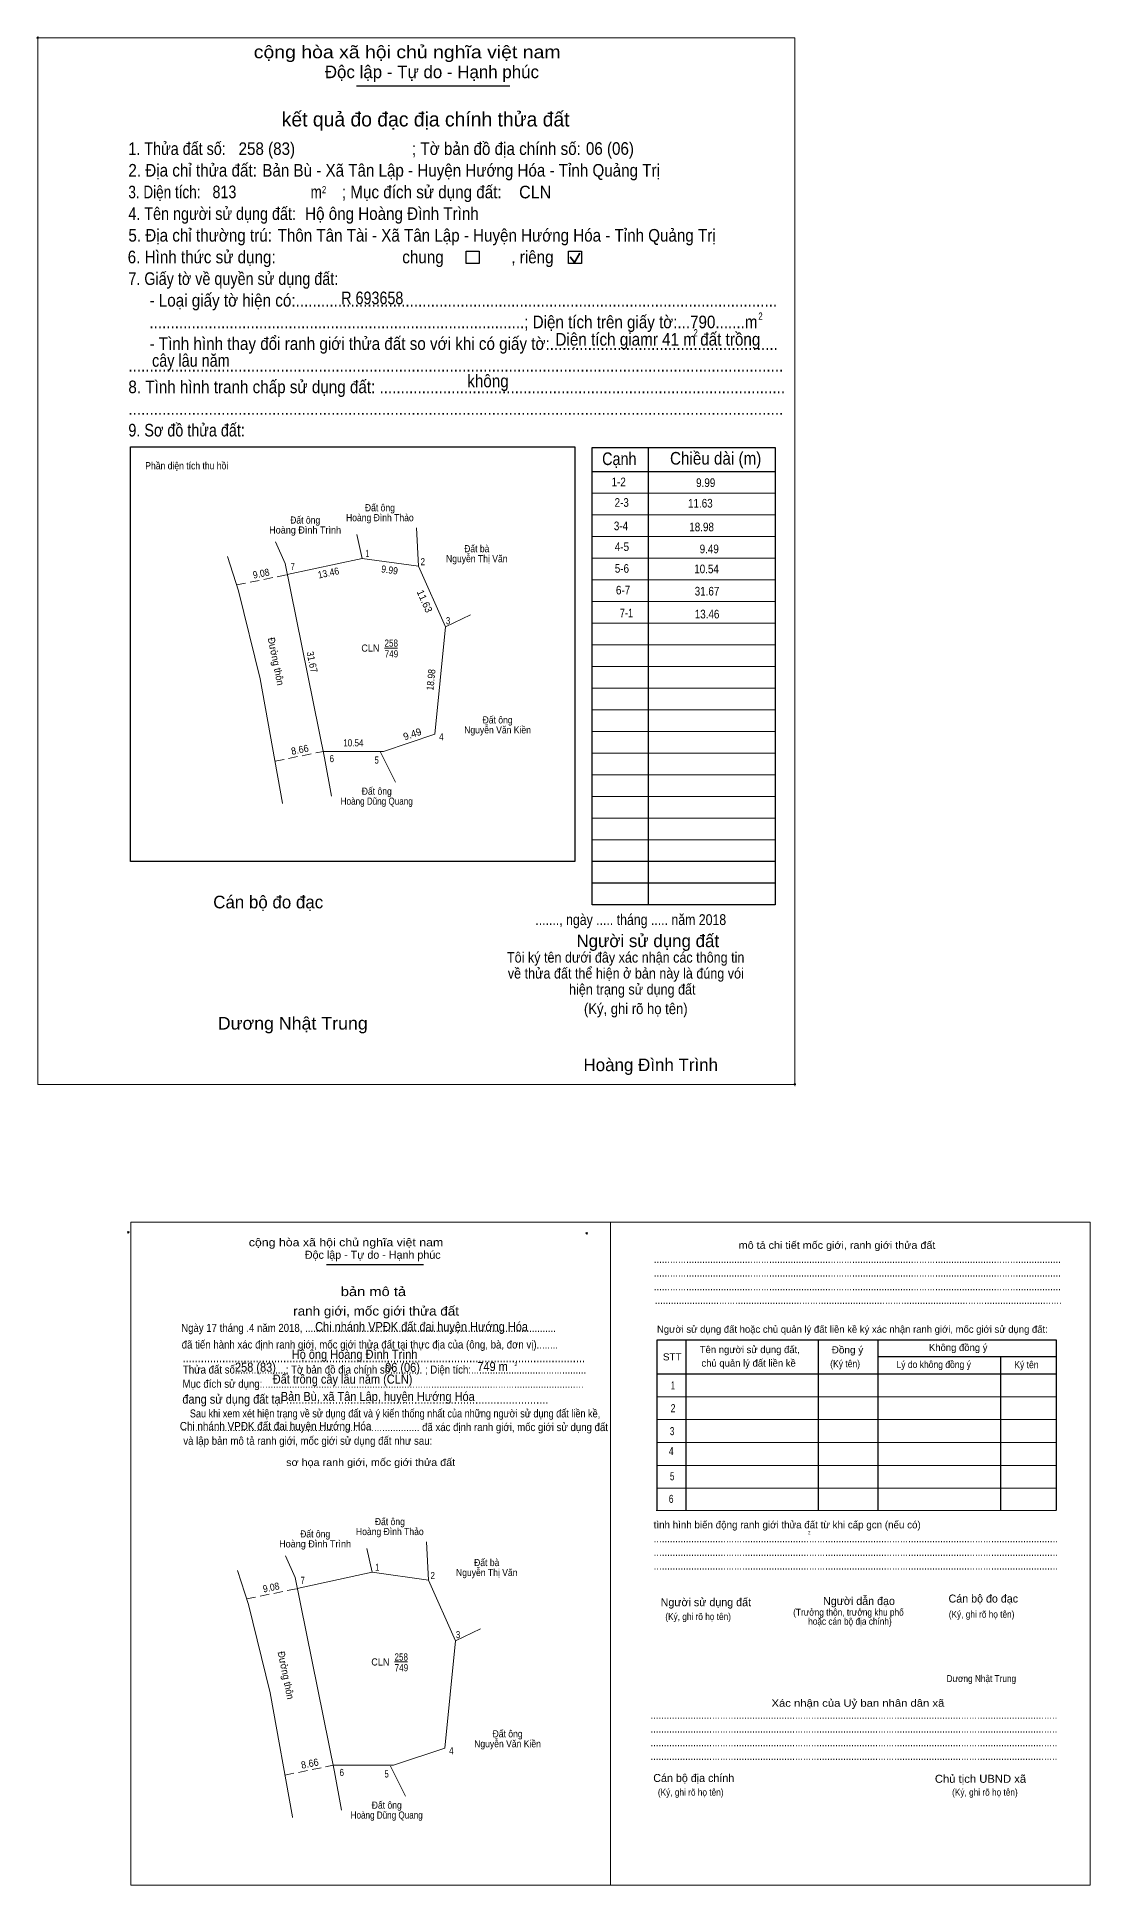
# Model space of a CAD drawing. Header units: metres. Extents: x 547001 to 548211, y 1837652 to 1838206.
# Drawn here: x 548026.3 to 548211.1, y 1837651.6 to 1837976.1 of the extents above; entities that cross this region are included whole.
import ezdxf
from ezdxf.enums import TextEntityAlignment as Align

# ---------------------------------------------------------------- set-up
doc = ezdxf.new("R2010")
doc.units = ezdxf.units.M
doc.header["$LTSCALE"] = 0.54
doc.header["$PDMODE"] = 32
doc.header["$PDSIZE"] = 0.27
doc.linetypes.add('DOTTED', pattern=[1.5, 0.3, -1.2])
doc.linetypes.add('MEDIUM_DASHED', pattern=[4.5, 3, -1.5])
for name, color, linetype, lineweight in [('1', 7, 'DOTTED', 13), ('10', 7, 'Continuous', 13), ('42', 7, 'Continuous', 13), ('61', 7, 'Continuous', 13), ('63', 7, 'Continuous', 13), ('7', 7, 'Continuous', 13)]:
    doc.layers.add(name, color=color, linetype=linetype, lineweight=lineweight)
for name, color, linetype in [('17', 7, 'Continuous'), ('25', 7, 'Continuous'), ('30', 7, 'Continuous'), ('6', 7, 'Continuous')]:
    doc.layers.add(name, color=color, linetype=linetype)

msp = doc.modelspace()

# ---------------------------------------------------------------- linework, layer by layer
at = {"layer": '1', "linetype": 'Continuous'}
for p, q in [((548086.64, 1837850.47), (548089.25, 1837845.22)), ((548088.39, 1837672.48), (548091, 1837667.23))]:
    msp.add_line(p, q, dxfattribs=at)
at = {"layer": '10'}
for p, q in [((548102.42, 1837874.59), (548098.04, 1837872.51)), ((548104.17, 1837696.6), (548099.79, 1837694.52))]:
    msp.add_line(p, q, dxfattribs=at)
at = {"layer": '42'}
for p, q in [((548092.96, 1837889.86), (548093.31, 1837883.14)), ((548093.31, 1837883.14), (548083.42, 1837884.52)), ((548098.04, 1837872.51), (548093.31, 1837883.14)), ((548098.04, 1837872.51), (548096.13, 1837853.63)), ((548094.71, 1837711.87), (548095.06, 1837705.15)), ((548095.06, 1837705.15), (548085.17, 1837706.53)), ((548099.79, 1837694.52), (548095.06, 1837705.15)), ((548099.79, 1837694.52), (548097.88, 1837675.64))]:
    msp.add_line(p, q, dxfattribs=at)
at = {"layer": '61'}
for p, q in [((548083.42, 1837884.52), (548082.47, 1837888.7)), ((548069.87, 1837883.62), (548068.18, 1837887.4)), ((548070.27, 1837881.66), (548083.42, 1837884.52)), ((548069.42, 1837841.49), (548069.41, 1837841.56)), ((548085.17, 1837706.53), (548084.22, 1837710.71)), ((548071.62, 1837705.63), (548069.93, 1837709.41)), ((548072.02, 1837703.67), (548085.17, 1837706.53)), ((548071.17, 1837663.5), (548071.16, 1837663.57))]:
    msp.add_line(p, q, dxfattribs=at)
for points in [[(548059.8, 1837884.84), (548061.69, 1837878.85), (548065.53, 1837863.38), (548069.41, 1837841.56)], [(548078.01, 1837842.78), (548076.82, 1837849.49), (548069.87, 1837883.62)], [(548096.13, 1837853.63), (548087.13, 1837850.63), (548076.59, 1837850.63)], [(548061.55, 1837706.85), (548063.44, 1837700.86), (548067.28, 1837685.39), (548071.16, 1837663.57)], [(548079.76, 1837664.79), (548078.57, 1837671.5), (548071.62, 1837705.63)], [(548097.88, 1837675.64), (548088.88, 1837672.64), (548078.34, 1837672.64)]]:
    msp.add_lwpolyline(points, dxfattribs=at)
at = {"layer": '63', "linetype": 'MEDIUM_DASHED'}
for p, q in [((548061.37, 1837879.85), (548070.27, 1837881.66)), ((548068.1, 1837848.91), (548076.59, 1837850.63)), ((548063.12, 1837701.86), (548072.02, 1837703.67)), ((548069.85, 1837670.92), (548078.34, 1837672.64))]:
    msp.add_line(p, q, dxfattribs=at)
at = {"layer": '63'}
for p, q in [((548087.32, 1837868.77), (548089.59, 1837868.77)), ((548089.07, 1837690.78), (548091.34, 1837690.78))]:
    msp.add_line(p, q, dxfattribs=at)
at = {"layer": '7', "lineweight": 25}
for p, q in [((548082.43, 1837967.49), (548109.3, 1837967.49)), ((548123.74, 1837823.72), (548123.74, 1837904)), ((548133.56, 1837904), (548133.56, 1837823.72)), ((548123.74, 1837899.76), (548155.87, 1837899.76)), ((548155.87, 1837831.33), (548123.74, 1837831.33)), ((548155.87, 1837827.53), (548123.74, 1837827.53)), ((548155.87, 1837827.52), (548123.74, 1837827.52)), ((548155.87, 1837823.72), (548123.74, 1837823.72)), ((548077.16, 1837760.55), (548094.18, 1837760.55)), ((548140.17, 1837747.29), (548140.17, 1837717.4)), ((548163.39, 1837747.17), (548163.39, 1837717.4)), ((548173.86, 1837747.17), (548173.86, 1837717.4)), ((548173.86, 1837744.4), (548205.25, 1837744.4)), ((548195.42, 1837744.4), (548195.42, 1837717.4)), ((548135.13, 1837741.35), (548205.25, 1837741.35))]:
    msp.add_line(p, q, dxfattribs=at)
at = {"layer": '7', "lineweight": 35}
for p, q in [((548119.9, 1837937.46), (548120.66, 1837936.48)), ((548120.66, 1837936.48), (548121.58, 1837938.12))]:
    msp.add_line(p, q, dxfattribs=at)
at = {"layer": '7'}
for p, q in [((548123.74, 1837895.96), (548155.87, 1837895.96)), ((548123.74, 1837892.15), (548155.87, 1837892.15)), ((548123.74, 1837888.35), (548155.87, 1837888.35)), ((548123.74, 1837884.55), (548155.87, 1837884.55)), ((548123.74, 1837880.75), (548155.87, 1837880.75)), ((548123.74, 1837876.95), (548155.87, 1837876.95)), ((548123.74, 1837873.15), (548155.87, 1837873.15)), ((548123.74, 1837869.34), (548155.87, 1837869.34)), ((548123.74, 1837865.54), (548155.87, 1837865.54)), ((548123.74, 1837861.74), (548155.87, 1837861.74)), ((548123.74, 1837857.94), (548155.87, 1837857.94)), ((548123.74, 1837854.14), (548155.87, 1837854.14)), ((548123.74, 1837850.34), (548155.87, 1837850.34)), ((548123.74, 1837846.53), (548155.87, 1837846.53)), ((548123.74, 1837842.73), (548155.87, 1837842.73)), ((548123.74, 1837838.93), (548155.87, 1837838.93)), ((548123.74, 1837835.13), (548155.87, 1837835.13)), ((548123.74, 1837831.33), (548155.87, 1837831.33)), ((548123.74, 1837827.52), (548155.87, 1837827.52)), ((548135.13, 1837737.34), (548205.25, 1837737.34)), ((548135.13, 1837733.32), (548205.25, 1837733.32)), ((548135.13, 1837729.31), (548205.25, 1837729.31)), ((548135.13, 1837725.3), (548205.25, 1837725.3)), ((548135.13, 1837721.28), (548205.25, 1837721.28)), ((548135.01, 1837717.4), (548205.13, 1837717.4))]:
    msp.add_line(p, q, dxfattribs=at)
for points in [[(548026.48, 1837975.92), (548159.33, 1837975.92), (548159.33, 1837792.17), (548026.48, 1837792.17)], [(548042.81, 1837768.01), (548126.96, 1837768.01), (548126.96, 1837651.62), (548042.81, 1837651.62)], [(548126.96, 1837768.01), (548211.11, 1837768.01), (548211.11, 1837651.62), (548126.96, 1837651.62)], [(548126.96, 1837768), (548211.11, 1837768), (548211.11, 1837651.62), (548126.96, 1837651.62)]]:
    msp.add_lwpolyline(points, close=True, dxfattribs=at)
at = {"layer": '7', "lineweight": 25}
for points in [[(548101.65, 1837938.44), (548103.94, 1837938.44), (548103.94, 1837936.31), (548101.65, 1837936.31)], [(548119.6, 1837938.44), (548121.89, 1837938.44), (548121.89, 1837936.31), (548119.6, 1837936.31)], [(548042.77, 1837904.13), (548120.7, 1837904.13), (548120.7, 1837831.33), (548042.77, 1837831.33)]]:
    msp.add_lwpolyline(points, close=True, dxfattribs=at)
for points in [[(548123.74, 1837904), (548155.87, 1837904), (548155.87, 1837823.72)], [(548205.25, 1837717.4), (548205.25, 1837747.29), (548135.13, 1837747.29), (548135.13, 1837717.4)]]:
    msp.add_lwpolyline(points, dxfattribs=at)
at = {"layer": '7'}
for p in [(548026.48, 1837975.92), (548159.32, 1837792.17), (548042.36, 1837766.21), (548122.81, 1837766.04)]:
    msp.add_point(p, dxfattribs=at)

# ---------------------------------------------------------------- texts
at = {"layer": '1'}
for s, width, p in [('CLN', 0.95, (548084.845, 1837868.15)), ('258', 0.85, (548088.505, 1837869.02)), ('749', 0.85, (548088.54, 1837867.14)), ('CLN', 0.95, (548086.595, 1837690.16)), ('258', 0.85, (548090.255, 1837691.03)), ('749', 0.85, (548090.29, 1837689.15))]:
    msp.add_text(s, height=1.25, dxfattribs=dict(at, width=width)).set_placement(p, align=Align.CENTER)
at = {"layer": '17'}
for s, height, width, p in [('2', 0.6, 0.75, (548161.64, 1837713.17)), ('Dương Nhật Trung', 1.2, 0.9, (548185.95, 1837687.27))]:
    msp.add_text(s, height=height, dxfattribs=dict(at, width=width)).set_placement(p)
at = {"layer": '25', "width": 0.9}
for s, height, p in [('Chi nhánh VPĐK đất đai huyện Hướng Hóa', 1.6, (548075.15, 1837748.85)), ('Đất trồng cây lâu năm (CLN)', 1.6, (548067.71, 1837739.64)), ('Chi nhánh VPĐK đất đai huyện Hướng Hóa', 1.44, (548051.41, 1837731.47))]:
    msp.add_text(s, height=height, dxfattribs=at).set_placement(p)
at = {"layer": '30'}
for s, width, p in [('1-2', 0.85, (548129.66, 1837897.18)), ('9.99', 0.85, (548145.36, 1837897.05)), ('2-3', 0.85, (548130.19, 1837893.57)), ('11.63', 0.85, (548144.9, 1837893.44)), ('3-4', 0.85, (548130.06, 1837889.46)), ('18.98', 0.85, (548145.12, 1837889.28)), ('4-5', 0.85, (548130.23, 1837885.81)), ('9.49', 0.85, (548145.98, 1837885.42)), ('5-6', 0.85, (548130.23, 1837882)), ('10.54', 0.85, (548145.99, 1837881.91)), ('6-7', 0.85, (548130.43, 1837878.19)), ('31.67', 0.85, (548146.07, 1837878)), ('7-1', 0.8, (548130.95, 1837874.17)), ('13.46', 0.85, (548146.08, 1837873.98))]:
    msp.add_text(s, height=1.52, dxfattribs=dict(at, width=width)).set_placement(p, align=Align.RIGHT)
at = {"layer": '6'}
for s, height, width, p in [('CLN', 2.215, 0.95, (548110.94, 1837947.72)), ('Hộ ông Hoàng Đình Trình', 2.21, 0.9, (548073.4, 1837943.94)), ('Hộ ông Hoàng Đình Trình', 1.6, 0.9, (548071.05, 1837743.99))]:
    msp.add_text(s, height=height, dxfattribs=dict(at, width=width)).set_placement(p)
at = {"layer": '63'}
for s, width, p in [('Phần diện tích thu hồi', 0.9, (548052.625, 1837900.16)), ('Đất ông', 0.9, (548073.405, 1837890.63)), ('Hoàng Đình Thảo', 0.9, (548086.505, 1837891.04)), ('Đất ông', 0.9, (548086.515, 1837892.79)), ('Hoàng Đình Trình', 0.95, (548073.395, 1837888.88)), ('Nguyễn Thị Vãn', 0.9, (548103.51, 1837883.85)), ('Đất bà', 0.9, (548103.51, 1837885.6)), ('Đất ông', 0.9, (548107.165, 1837855.54)), ('Nguyễn Văn Kiền', 0.9, (548107.16, 1837853.79)), ('10.54', 0.85, (548081.855, 1837851.51)), ('Đất ông', 0.9, (548085.965, 1837843.02)), ('Hoàng Dũng Quang', 0.85, (548085.96, 1837841.27)), ('Đất ông', 0.9, (548075.155, 1837712.64)), ('Hoàng Đình Thảo', 0.9, (548088.255, 1837713.05)), ('Đất ông', 0.9, (548088.265, 1837714.8)), ('Hoàng Đình Trình', 0.95, (548075.145, 1837710.89)), ('Nguyễn Thị Vãn', 0.9, (548105.26, 1837705.86)), ('Đất bà', 0.9, (548105.26, 1837707.61)), ('Đất ông', 0.9, (548108.915, 1837677.55)), ('Nguyễn Văn Kiền', 0.9, (548108.91, 1837675.8)), ('Đất ông', 0.9, (548087.715, 1837665.03)), ('Hoàng Dũng Quang', 0.85, (548087.71, 1837663.28))]:
    msp.add_text(s, height=1.25, dxfattribs=dict(at, width=width)).set_placement(p, align=Align.CENTER)
for s, width, p in [(' 1', 0.75, (548084.67, 1837884.77)), (' 7', 0.8, (548071.59, 1837882.47)), (' 2', 0.85, (548094.43, 1837883.32)), (' 3', 0.8, (548098.85, 1837872.95)), (' 4', 0.85, (548097.69, 1837852.56)), (' 6', 0.85, (548078.47, 1837848.75)), (' 5', 0.8, (548086.32, 1837848.49)), (' 1', 0.75, (548086.42, 1837706.78)), (' 7', 0.8, (548073.34, 1837704.48)), (' 2', 0.85, (548096.18, 1837705.33)), (' 3', 0.8, (548100.6, 1837694.96)), (' 4', 0.85, (548099.44, 1837674.57)), (' 6', 0.85, (548080.22, 1837670.76)), (' 5', 0.8, (548088.07, 1837670.5))]:
    msp.add_text(s, height=1.25, dxfattribs=dict(at, width=width)).set_placement(p, align=Align.RIGHT)
for s, rotation, width, p in [('9.08', 11.496, 0.9, (548065.7954, 1837881.2501)), ('13.46', 12.27, 0.9, (548077.6122, 1837881.3637)), ('9.99', 352.057, 0.9, (548088.1286, 1837881.8751)), ('Đường thôn', 281.51, 0.95, (548067.6693, 1837866.3147)), ('31.67', 281.512, 0.9, (548074.013, 1837866.2097)), ('18.98', 84.223, 0.9, (548096.0869, 1837863.1371)), ('8.66', 11.453, 0.95, (548072.5859, 1837850.3231)), ('9.08', 11.496, 0.9, (548067.5454, 1837703.2601)), ('Đường thôn', 281.51, 0.95, (548069.4193, 1837688.3247)), ('8.66', 11.453, 0.95, (548074.3359, 1837672.3331))]:
    msp.add_text(s, height=1.25, rotation=rotation, dxfattribs=dict(at, width=width)).set_placement(p, align=Align.CENTER)
for s, rotation, p in [('11.63', 293.987, (548093.7869, 1837876.7591)), ('9.49', 18.435, (548092.3924, 1837853.0775))]:
    msp.add_text(s, height=1.25, rotation=rotation, dxfattribs=at).set_placement(p, align=Align.CENTER)
at = {"layer": '7'}
for s, height, width, p in [('cộng hòa xã hội chủ nghĩa việt nam', 2.217, 1.15, (548064.38, 1837972.32)), ('1. Thửa đất số:', 2.217, 0.85, (548042.38, 1837955.34)), ('258 (83)', 2.21, 0.9, (548061.72, 1837955.34)), ('; Tờ bản đồ địa chính số:', 2.217, 0.9, (548092.14, 1837955.34)), ('06 (06)', 2.21, 0.9, (548122.66, 1837955.37)), ('2. Địa chỉ thửa đất:', 2.217, 0.9, (548042.38, 1837951.54)), ('Bản Bù - Xã Tân Lập - Huyện Hướng Hóa - Tỉnh Quảng Trị', 2.21, 0.9, (548065.88, 1837951.54)), ('3. Diện tích:', 2.217, 0.8, (548042.38, 1837947.73)), ('813', 2.21, 0.85, (548057.14, 1837947.75)), ('m', 2.217, 0.8, (548074.35, 1837947.73)), ('2', 1.267, 0.8, (548076.34, 1837948.62)), ('; Mục đích sử dụng đất:', 2.217, 0.9, (548079.84, 1837947.73)), ('4. Tên người sử dụng đất:', 2.217, 0.85, (548042.38, 1837943.93)), ('5. Địa chỉ thường trú:', 2.217, 0.9, (548042.38, 1837940.13)), ('Thôn Tân Tài - Xã Tân Lập - Huyện Hướng Hóa - Tỉnh Quảng Trị', 2.21, 0.9, (548068.57, 1837940.13)), ('6. Hình thức sử dụng:', 2.217, 0.9, (548042.26, 1837936.32)), ('chung                , riêng', 2.217, 0.9, (548090.44, 1837936.32)), ('7. Giấy tờ về quyền sử dụng đất:', 2.217, 0.85, (548042.38, 1837932.52)), ('     - Loại giấy tờ hiện có:..................................................................................................................', 2.217, 0.9, (548042.38, 1837928.72)), ('R 693658', 2.21, 0.85, (548079.73, 1837929.14)), ('2', 1.267, 0.8, (548152.92, 1837926.42)), ('     .........................................................................................; Diện tích trên giấy tờ:...790.......m', 2.21, 0.9, (548042.38, 1837924.92)), ('Diện tích giamr 41 m đất trồng', 2.22, 0.9, (548117.32, 1837921.87)), ('2', 1.267, 0.8, (548141.53, 1837923.49)), ('     - Tình hình thay đổi ranh giới thửa đất so với khi có giấy tờ:......................................................', 2.217, 0.9, (548042.38, 1837921.12)), ('cây lâu năm ', 2.22, 0.85, (548046.54, 1837918.16)), ('8. Tình hình tranh chấp sử dụng đất: ................................................................................................', 2.217, 0.9, (548042.38, 1837913.52)), ('...........................................................................................................................................................', 2.217, 0.9, (548042.38, 1837917.32)), ('không', 2.218, 0.9, (548101.84, 1837914.56)), ('9. Sơ đồ thửa đất:', 2.217, 0.85, (548042.38, 1837905.92)), ('...........................................................................................................................................................', 2.217, 0.9, (548042.38, 1837909.72)), ('Cạnh', 2.217, 0.85, (548125.51, 1837900.9)), ('Chiều dài (m)', 2.217, 0.9, (548137.42, 1837900.98)), ('......., ngày ..... tháng ..... năm 2018', 1.9, 0.85, (548113.78, 1837820.15)), ('(Ký, ghi rõ họ tên)', 1.901, 0.9, (548122.32, 1837804.51)), ('Dương Nhật Trung', 2.22, 1.05, (548058.07, 1837801.8)), ('cộng hòa xã hội chủ nghĩa việt nam', 1.405, 1.15, (548063.51, 1837763.75)), ('........................................................................................................................................................', 1.405, 0.9, (548134.59, 1837760.83)), ('........................................................................................................................................................', 1.405, 0.9, (548134.59, 1837758.43)), ('........................................................................................................................................................', 1.405, 0.9, (548134.59, 1837756.01)), ('........................................................................................................................................................', 1.405, 0.9, (548134.73, 1837753.61)), ('Ngày 17 tháng .4 năm 2018, ..............................................................................................', 1.4, 0.9, (548051.65, 1837748.73)), (' đã tiến hành xác định ranh giới, mốc giới thửa đất tại thực địa của (ông, bà, đơn vị)........', 1.405, 0.9, (548051.27, 1837745.81)), ('Đồng ý', 1.244, 1.05, (548165.79, 1837744.95)), ('Thửa đất số:..................; Tờ bản đồ địa chính số:........... ; Diện tích:...........................................', 1.405, 0.9, (548051.95, 1837741.41)), ('....................................................................................................................................', 1.6, 0.9, (548051.88, 1837743.41)), ('258 (83)', 1.6, 0.9, (548061.09, 1837741.73)), ('06 (06)', 1.6, 0.9, (548087.43, 1837741.7)), ('749 m', 1.6, 0.9, (548103.61, 1837741.85)), ('2', 0.6399, 0.8, (548110.12, 1837742.72)), ('STT', 1.244, 1.05, (548136.17, 1837743.72)), ('(Ký tên)', 1.244, 0.9, (548165.52, 1837742.52)), ('Lý do không đồng ý', 1.244, 0.9, (548177.15, 1837742.39)), ('Ký tên', 1.244, 0.9, (548197.83, 1837742.35)), ('Mục đích sử dụng:........................................................................................................................', 1.405, 0.9, (548051.88, 1837738.92)), ('đang sử dụng đất tại ......................................................................................', 1.6, 0.9, (548051.85, 1837736.12)), ('Bản Bù, xã Tân Lập, huyện Hướng Hóa', 1.6, 0.9, (548069.13, 1837736.59)), ('......................................................................................... đã xác định ranh giới, mốc giới sử dụng đất', 1.402, 0.9, (548051.73, 1837731.31)), ('Sau khi xem xét hiện trạng về sử dụng đất và ý kiến thống nhất của những người sử dụng đất liền kề,', 1.405, 0.85, (548053.17, 1837733.71)), (' và lập bản mô tả ranh giới, mốc giới sử dụng đất như sau:', 1.405, 0.9, (548051.55, 1837728.91)), ('.......................................................................................................................................................', 1.405, 0.9, (548134.55, 1837711.81)), ('.......................................................................................................................................................', 1.405, 0.9, (548134.55, 1837709.41)), ('.......................................................................................................................................................', 1.405, 0.9, (548134.55, 1837707)), ('(Ký, ghi rõ họ tên)', 1.204, 0.9, (548136.59, 1837698.15)), ('(Ký, ghi rõ họ tên)', 1.204, 0.9, (548186.33, 1837698.55)), ('........................................................................................................................................................', 1.405, 0.9, (548133.97, 1837680.81)), ('........................................................................................................................................................', 1.405, 0.9, (548133.97, 1837678.39)), ('........................................................................................................................................................', 1.405, 0.9, (548133.97, 1837675.99)), ('........................................................................................................................................................', 1.405, 0.9, (548133.97, 1837673.59)), ('(Ký, ghi rõ họ tên)', 1.204, 0.9, (548135.29, 1837667.31)), ('Chủ tịch UBND xã', 1.405, 1.05, (548183.89, 1837669.57)), ('(Ký, ghi rõ họ tên)', 1.204, 0.9, (548186.91, 1837667.31))]:
    msp.add_text(s, height=height, dxfattribs=dict(at, width=width)).set_placement(p)
for s, height, p in [('Độc lập - Tự do - Hạnh phúc', 2.217, (548076.85, 1837968.82)), ('Cán bộ đo đạc', 2.218, (548057.27, 1837823.08)), ('Người sử dụng đất', 2.217, (548121, 1837816.27)), ('Hoàng Đình Trình', 2.22, (548122.24, 1837794.5)), ('Độc lập - Tự do - Hạnh phúc', 1.405, (548073.35, 1837761.56)), ('Người sử dụng đất hoặc chủ quản lý đất liền kề ký xác nhận ranh giới, mốc giới sử dụng đất:', 1.244, (548135.13, 1837748.57)), ('Tên người sử dụng đất,', 1.244, (548142.64, 1837745)), ('Không đồng ý', 1.244, (548182.85, 1837745.37)), ('chủ quản lý đất liền kề', 1.244, (548142.93, 1837742.63)), ('tình hình biến động ranh giới thửa đất từ khi cấp gcn (nếu có)', 1.284, (548134.55, 1837714.23)), ('Người sử dụng đất', 1.405, (548135.77, 1837700.57)), ('Người dẫn đạo', 1.404, (548164.27, 1837700.79)), ('Cán bộ đo đạc', 1.402, (548186.29, 1837701.21)), ('Cán bộ địa chính', 1.405, (548134.48, 1837669.71))]:
    msp.add_text(s, height=height, dxfattribs=at).set_placement(p)
for s, height, p in [('kết quả đo đạc địa chính thửa đất', 2.534, (548094.54, 1837960.34)), ('.', 0.6337, (548159.3367, 1837791.86))]:
    msp.add_text(s, height=height, dxfattribs=at).set_placement(p, align=Align.CENTER)
for s, height, width, p in [('Tôi ký tên dưới đây xác nhận các thông tin', 1.832, 0.9, (548129.64, 1837813.56)), ('về thửa đất thể hiện ở bản này là đúng vói', 1.832, 0.9, (548129.665, 1837810.76)), ('hiện trạng sử dụng đất', 1.832, 0.9, (548130.795, 1837807.95)), ('mô tả chi tiết mốc giới, ranh giới thửa đất', 1.284, 1.1, (548166.72, 1837763.31)), ('bản mô tả', 1.605, 1.2, (548085.38, 1837755.01)), ('ranh giới, mốc giới thửa đất', 1.605, 1.1, (548085.845, 1837751.59)), ('1', 1.405, 0.65, (548137.945, 1837738.63)), ('2', 1.405, 0.8, (548137.95, 1837734.63)), ('3', 1.405, 0.75, (548137.785, 1837730.6)), ('sơ họa ranh giới, mốc giới thửa đất', 1.284, 1.1, (548084.895, 1837725.19)), ('4', 1.405, 0.8, (548137.63, 1837727.09)), ('5', 1.405, 0.75, (548137.795, 1837722.68)), ('6', 1.405, 0.8, (548137.62, 1837718.71)), ('(Trưởng thôn, trưởng khu phố', 1.204, 0.9, (548168.725, 1837698.91)), ('hoặc cán bộ địa chính)', 1.204, 0.9, (548168.99, 1837697.31)), ('Xác nhận của Uỷ ban nhân dân xã', 1.285, 1.15, (548170.385, 1837682.92))]:
    msp.add_text(s, height=height, dxfattribs=dict(at, width=width)).set_placement(p, align=Align.CENTER)

doc.saveas('drawing.dxf')
